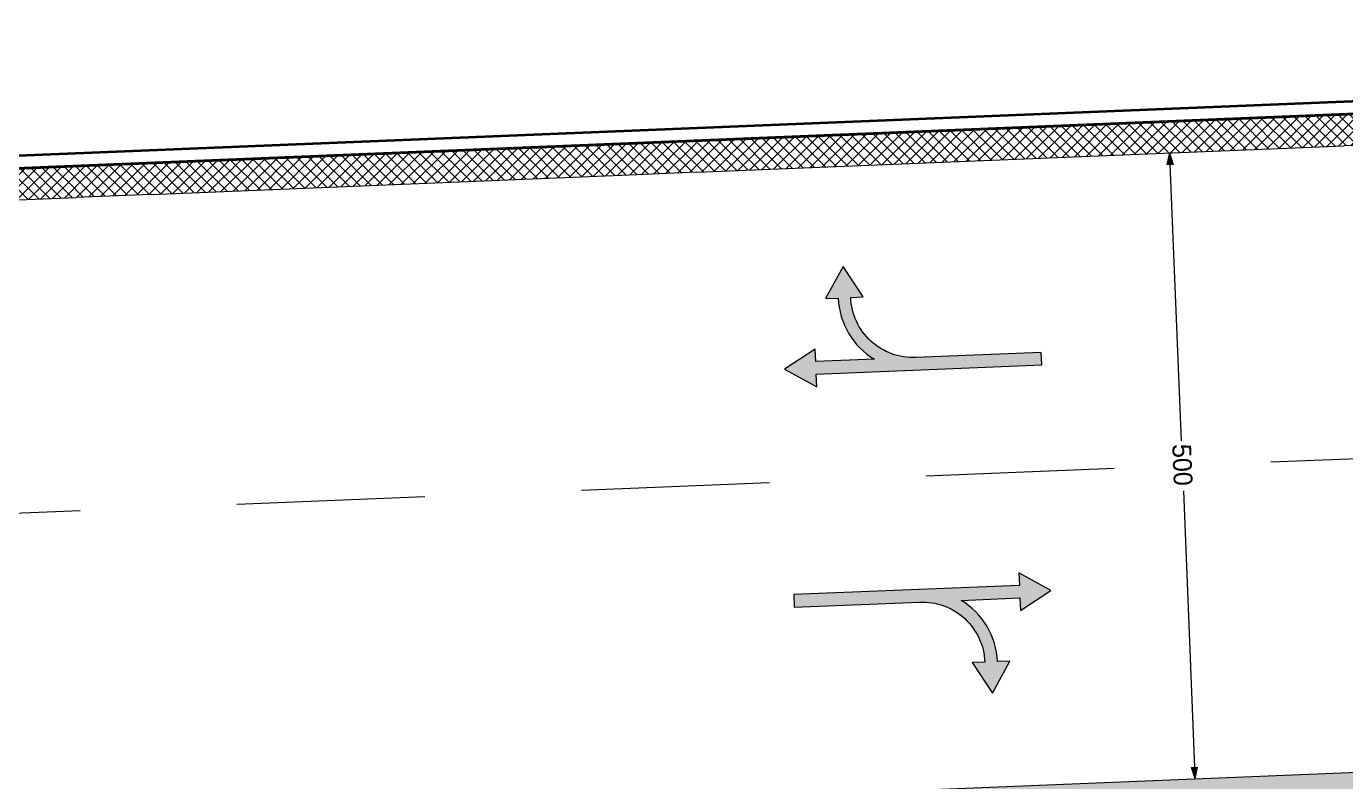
# Model space of a CAD drawing. Header units: millimetres. Extents: x 635850 to 824661, y -5878409 to -5774454.
# Drawn here: x 723690 to 734208, y -5835518 to -5829493 of the extents above; entities that cross this region are included whole.
import ezdxf

# ---------------------------------------------------------------- set-up
doc = ezdxf.new("R2010")
doc.units = ezdxf.units.MM
doc.header["$MEASUREMENT"] = 0
doc.linetypes.add('A - Long Dashed', pattern=[2750, 1500, -1250])
for name, color, linetype in [('A - Ndertesa 5 -  Dimensionimi Bazik', 7, 'Continuous'), ('A - Ndertesa 5 - Muret', 7, 'Continuous'), ('A - Ndertesa 5 - Pllaka meskatitt', 7, 'Continuous'), ('A - Ndertesa 5 - Shtyllat bodrum', 7, 'Continuous')]:
    doc.layers.add(name, color=color, linetype=linetype)
for name, color, linetype, lineweight, true_color in [('A - Ndertesa 5 -  Dimensionimi Bazik_Pen_No__102', 7, 'Continuous', 13, 0xcccccc), ('A - Ndertesa 5 -  Dimensionimi Bazik_Pen_No__82', 7, 'Continuous', 20, 0xaaaaaa), ('A - Ndertesa 5 - Drawing & Figure_Pen_No__102', 7, 'Continuous', 13, 0xcccccc), ('A - Ndertesa 5 - Drawing & Figure_Pen_No__241', 7, 'Continuous', 13, 0xe8e8e8), ('A - Ndertesa 5 - Drawing & Figure_Pen_No__249', 7, 'Continuous', 13, 0xe8e8e8), ('A - Ndertesa 5 - Drawing & Figure_Pen_No__82', 7, 'Continuous', 20, 0xaaaaaa)]:
    doc.layers.add(name, color=color, linetype=linetype, lineweight=lineweight, true_color=true_color)
for name, color, linetype, lineweight in [('A - Ndertesa 5 - Drawing & Figure_Pen_No__1', 7, 'Continuous', 13), ('A - Ndertesa 5 - Drawing & Figure_Pen_No__7', 7, 'Continuous', 35), ('A - Ndertesa 5 - Muret_Pen_No__101', 252, 'Continuous', 13), ('A - Ndertesa 5 - Pllaka meskatitt_Pen_No__22', 8, 'Continuous', 35), ('A - Ndertesa 5 - Shtyllat bodrum_Pen_No__1', 7, 'Continuous', 13), ('A - Ndertesa 5 - Shtyllat bodrum_Pen_No__101', 252, 'Continuous', 13)]:
    doc.layers.add(name, color=color, linetype=linetype, lineweight=lineweight)
doc.styles.add('GENERATED_STYLE_1', font='GOTHIC.TTF')
doc.dimstyles.new('GENERATED_STYLE__1', dxfattribs={"dimtxt": 150, "dimasz": 91.78744, "dimexe": 0.18, "dimexo": 0.0625, "dimgap": 0, "dimtad": 0, "dimdec": 0, "dimlfac": 0.1, "dimzin": 0, "dimdsep": 46, "dimtxsty": 'GENERATED_STYLE_1', "dimblk": 'ARROWHEAD_5', "dimblk1": 'ARROWHEAD_5', "dimblk2": 'ARROWHEAD_5', "dimcen": 0.09, "dimse1": 1, "dimse2": 1, "dimclrd": 256, "dimclre": 256, "dimclrt": 256, "dimadec": 0, "dimazin": 0, "dimtfac": 1, "dimtdec": 4, "dimtmove": 0, "dimatfit": 3, "dimfxl": 0, "dimtolj": 1, "dimtzin": 0, "dimarcsym": 0})
pattern_1 = [(45, (664183.82, -5827429.525), (-45.96194, 45.96194), []), (135, (664183.82, -5827429.525), (45.96194, 45.96194), [])]

# ---------------------------------------------------------------- blocks, each defined once
blk = doc.blocks.new('Slab_2', base_point=(748940, -5829593))
at = {"layer": 'A - Ndertesa 5 - Pllaka meskatitt_Pen_No__22', "color": 8, "linetype": 'Continuous', "lineweight": 35, "flags": 128}
blk.add_lwpolyline([(748940, -5829593), (713640, -5831033), (713640, -5859821), (748940, -5859821)], close=True, dxfattribs=at)
blk = doc.blocks.new('Wall_174', base_point=(748940, -5829593))
at = {"layer": 'A - Ndertesa 5 - Muret_Pen_No__101', "linetype": 'Continuous', "lineweight": 13}
h = blk.add_hatch(dxfattribs=at)
h.set_pattern_fill('Concrete_Block', color=252, style=0, pattern_type=2)
h.set_pattern_definition(pattern_1)
h.paths.add_polyline_path([(729025, -5830405), (729035, -5830655), (734196, -5830445), (734185, -5830195)])
h = blk.add_hatch(dxfattribs=at)
h.set_pattern_fill('Concrete_Block', color=252, style=0, pattern_type=2)
h.set_pattern_definition(pattern_1)
h.paths.add_polyline_path([(724675, -5830583), (724685, -5830833), (728436, -5830680), (728425, -5830430)])
h = blk.add_hatch(dxfattribs=at)
h.set_pattern_fill('Concrete_Block', color=252, style=0, pattern_type=2)
h.set_pattern_definition(pattern_1)
h.paths.add_polyline_path([(718829, -5830821), (718839, -5831071), (724086, -5830857), (724075, -5830607)])
at = {"layer": 'A - Ndertesa 5 - Muret_Pen_No__101', "color": 252, "linetype": 'Continuous', "lineweight": 13, "flags": 128}
for points in [[(734185, -5830195), (729025, -5830405)], [(728425, -5830430), (724675, -5830583)], [(729035, -5830655), (734196, -5830445)], [(724075, -5830607), (718829, -5830821)], [(724685, -5830833), (728436, -5830680)], [(718839, -5831071), (724086, -5830857)]]:
    blk.add_lwpolyline(points, dxfattribs=at)
blk = doc.blocks.new('Column_186', base_point=(724380, -5830720))
at = {"layer": 'A - Ndertesa 5 - Shtyllat bodrum_Pen_No__101', "linetype": 'Continuous', "lineweight": 13}
h = blk.add_hatch(dxfattribs=at)
h.set_pattern_fill('Concrete_Block', color=252, style=0, pattern_type=2)
h.set_pattern_definition(pattern_1)
h.paths.add_polyline_path([(724675, -5830583), (724075, -5830607), (724086, -5830857), (724685, -5830833)])
at = {"layer": 'A - Ndertesa 5 - Shtyllat bodrum_Pen_No__1', "color": 7, "linetype": 'Continuous', "lineweight": 13, "flags": 128}
for points in [[(724675, -5830583), (724075, -5830607)], [(724086, -5830857), (724685, -5830833)]]:
    blk.add_lwpolyline(points, dxfattribs=at)
blk = doc.blocks.new('Column_187', base_point=(728730, -5830543))
at = {"layer": 'A - Ndertesa 5 - Shtyllat bodrum_Pen_No__101', "linetype": 'Continuous', "lineweight": 13}
h = blk.add_hatch(dxfattribs=at)
h.set_pattern_fill('Concrete_Block', color=252, style=0, pattern_type=2)
h.set_pattern_definition(pattern_1)
h.paths.add_polyline_path([(729025, -5830405), (728425, -5830430), (728436, -5830680), (729035, -5830655)])
at = {"layer": 'A - Ndertesa 5 - Shtyllat bodrum_Pen_No__1', "color": 7, "linetype": 'Continuous', "lineweight": 13, "flags": 128}
for points in [[(729025, -5830405), (728425, -5830430)], [(728436, -5830680), (729035, -5830655)]]:
    blk.add_lwpolyline(points, dxfattribs=at)
blk = doc.blocks.new('Column_188', base_point=(734490, -5830308))
at = {"layer": 'A - Ndertesa 5 - Shtyllat bodrum_Pen_No__101', "linetype": 'Continuous', "lineweight": 13}
h = blk.add_hatch(dxfattribs=at)
h.set_pattern_fill('Concrete_Block', color=252, style=0, pattern_type=2)
h.set_pattern_definition(pattern_1)
h.paths.add_polyline_path([(734785, -5830171), (734185, -5830195), (734196, -5830445), (734795, -5830420)])
at = {"layer": 'A - Ndertesa 5 - Shtyllat bodrum_Pen_No__1', "color": 7, "linetype": 'Continuous', "lineweight": 13, "flags": 128}
for points in [[(734785, -5830171), (734185, -5830195)], [(734196, -5830445), (734795, -5830420)]]:
    blk.add_lwpolyline(points, dxfattribs=at)
blk = doc.blocks.new('*D1521', base_point=(664184, -5827430))
at = {"layer": 'A - Ndertesa 5 -  Dimensionimi Bazik_Pen_No__102', "linetype": 'Continuous', "lineweight": 13, "true_color": 0xcccccc}
for points in [[(732804, -5830502), (732782, -5830596), (732832, -5830594)], [(733007, -5835497), (733028, -5835403), (732978, -5835405)]]:
    blk.add_hatch(color=254, dxfattribs=at).paths.add_polyline_path(points)
at = {"layer": 'A - Ndertesa 5 -  Dimensionimi Bazik_Pen_No__102', "color": 254, "linetype": 'Continuous', "lineweight": 13, "true_color": 0xcccccc}
for p, q in [((732804, -5830502), (732782, -5830596)), ((732832, -5830594), (732782, -5830596)), ((732804, -5830502), (732832, -5830594)), ((732807, -5830595), (732897, -5832800)), ((732914, -5833199), (733003, -5835404)), ((732978, -5835405), (733028, -5835403)), ((733007, -5835497), (732978, -5835405)), ((733007, -5835497), (733028, -5835403))]:
    blk.add_line(p, q, dxfattribs=at)
at = {"layer": 'A - Ndertesa 5 -  Dimensionimi Bazik_Pen_No__82', "color": 253, "lineweight": 20, "true_color": 0xaaaaaa, "insert": (732823, -5832827), "char_height": 150, "attachment_point": 7, "rotation": 272.3354, "style": 'GENERATED_STYLE_1'}
blk.add_mtext('\\A1;{\\pql;\\fCentury Gothic|b0|i0|c0|p34;500}', dxfattribs=at)
blk = doc.blocks.new('ARROWHEAD_5')
at = {"linetype": 'Continuous', "lineweight": 0}
blk.add_hatch(color=0, dxfattribs=at).paths.add_polyline_path([(-1, 0.2679), (0, 0), (-1, -0.2679)])
at = {"color": 0, "linetype": 'Continuous', "lineweight": 0}
blk.add_line((0, 0), (-1, 0), dxfattribs=at)

msp = doc.modelspace()

# ---------------------------------------------------------------- hatches: boundary and pattern name
at = {"layer": 'A - Ndertesa 5 - Drawing & Figure_Pen_No__1', "linetype": 'Continuous', "lineweight": 0, "true_color": 0xffffff}
for points in [[(730782.1, -5832135.2, -0.4142136), (730262.1, -5831656), (730362.1, -5831652), (730202, -5831408.3), (730062.3, -5831664.2), (730162.2, -5831660.1, 0.2513807), (730450.7, -5832148.8), (729982.8, -5832167.8), (729978.7, -5832067.9), (729735, -5832228), (729990.9, -5832367.7), (729986.8, -5832267.8), (731785.3, -5832194.4), (731781.3, -5832094.5)], [(730811.6, -5834085.7, -0.4142136), (731331.6, -5834564.9), (731231.6, -5834569), (731391.7, -5834812.6), (731531.4, -5834556.7), (731431.5, -5834560.8, 0.2513807), (731143, -5834072.2), (731610.9, -5834053.1), (731615, -5834153), (731858.7, -5833992.9), (731602.8, -5833853.2), (731606.9, -5833953.1), (729808.4, -5834026.5), (729812.4, -5834126.4)]]:
    msp.add_hatch(color=7, dxfattribs=at).paths.add_polyline_path(points)
at = {"layer": 'A - Ndertesa 5 - Drawing & Figure_Pen_No__241', "linetype": 'Continuous', "lineweight": 0, "true_color": 0xf9f9f9}
msp.add_hatch(color=7, dxfattribs=at).paths.add_polyline_path([(724079.7, -5836437.5), (724079.7, -5847319.8), (733989.8, -5847319.8), (733989.8, -5846519.8), (733989.8, -5844469.7), (734219.8, -5844469.7), (734219.8, -5842569.7), (736169.8, -5842569.7), (736169.8, -5841219.7), (738119.8, -5841219.7), (738119.8, -5837119.7), (741119.8, -5837119.7), (741119.8, -5844469.7), (741299.8, -5844469.7), (741299.8, -5847319.8), (748939.8, -5847319.8), (748939.8, -5834869.9), (748392.9, -5834869.9), (724655.2, -5835838, 0.4023248)])

# ---------------------------------------------------------------- linework, layer by layer
at = {"layer": 'A - Ndertesa 5 - Drawing & Figure_Pen_No__102', "color": 254, "linetype": 'Continuous', "lineweight": 13, "true_color": 0xcccccc, "flags": 128}
for points in [[(730782.1, -5832135.2, -0.4142136), (730262.1, -5831656), (730362.1, -5831652), (730202, -5831408.3), (730062.3, -5831664.2), (730162.2, -5831660.1, 0.2513807), (730450.7, -5832148.8), (729982.8, -5832167.8), (729978.7, -5832067.9), (729735, -5832228), (729990.9, -5832367.7), (729986.8, -5832267.8), (731785.3, -5832194.4), (731781.3, -5832094.5)], [(730811.6, -5834085.7, -0.4142136), (731331.6, -5834564.9), (731231.6, -5834569), (731391.7, -5834812.6), (731531.4, -5834556.7), (731431.5, -5834560.8, 0.2513807), (731143, -5834072.2), (731610.9, -5834053.1), (731615, -5834153), (731858.7, -5833992.9), (731602.8, -5833853.2), (731606.9, -5833953.1), (729808.4, -5834026.5), (729812.4, -5834126.4)]]:
    msp.add_lwpolyline(points, format="xyb", close=True, dxfattribs=at)
at = {"layer": 'A - Ndertesa 5 - Drawing & Figure_Pen_No__249', "color": 254, "linetype": 'A - Long Dashed', "lineweight": 13, "true_color": 0xe8e8e8, "flags": 128}
msp.add_lwpolyline([(748849.9, -5832369.9), (748341.9, -5832369.9), (715563, -5833706.7)], dxfattribs=at)
at = {"layer": 'A - Ndertesa 5 - Drawing & Figure_Pen_No__7', "color": 7, "linetype": 'Continuous', "lineweight": 35, "flags": 128}
msp.add_lwpolyline([(713639.8, -5859920.7), (748939.8, -5859920.7), (748939.8, -5829493.1), (713639.8, -5830932.8)], close=True, dxfattribs=at)
at = {"layer": 'A - Ndertesa 5 - Drawing & Figure_Pen_No__7', "color": 7, "linetype": 'Continuous', "lineweight": 35}
msp.add_lwpolyline([(713639.8, -5859820.7), (713639.8, -5831032.9), (748939.8, -5829593.2), (748939.8, -5859820.7)], close=True, dxfattribs=at)
at = {"layer": 'A - Ndertesa 5 - Drawing & Figure_Pen_No__82', "color": 253, "linetype": 'Continuous', "lineweight": 20, "true_color": 0xaaaaaa, "flags": 128}
msp.add_lwpolyline([(748939.8, -5834869.9), (748392.9, -5834869.9), (724655.2, -5835838, 0.4023248), (724079.7, -5836437.5), (724079.7, -5847319.8), (748540, -5847319.8)], format="xyb", dxfattribs=at)

# ---------------------------------------------------------------- block references
at = {"layer": 'A - Ndertesa 5 - Muret', "color": 252, "lineweight": 13}
msp.add_blockref('Wall_174', (748939.8, -5829593.2), dxfattribs=at)
at = {"layer": 'A - Ndertesa 5 - Pllaka meskatitt', "color": 8, "linetype": 'Continuous', "lineweight": 35}
msp.add_blockref('Slab_2', (748939.8, -5829593.2), dxfattribs=at)
at = {"layer": 'A - Ndertesa 5 - Shtyllat bodrum', "color": 7, "lineweight": 13}
for name, p in [('Column_188', (734490.3, -5830307.6)), ('Column_187', (728730.3, -5830542.5)), ('Column_186', (724380.2, -5830719.9))]:
    msp.add_blockref(name, p, dxfattribs=at)

# ---------------------------------------------------------------- dimensions: what is measured, and where the dimension line sits
at = {"layer": 'A - Ndertesa 5 -  Dimensionimi Bazik', "color": 254, "linetype": 'Continuous', "lineweight": 13, "true_color": 0xcccccc}
dim = msp.add_linear_dim(base=(733007.3, -5835497.4), p1=(732803.5, -5830501.5), p2=(733007.3, -5835497.4), angle=272.33543, dimstyle='GENERATED_STYLE__1', dxfattribs=at)
dim.commit()
dim.dimension.update_dxf_attribs({"geometry": '*D1521', "text_midpoint": (732905.2, -5832995.2), "dimtype": 160, "text_rotation": 272.33543})

doc.saveas('drawing.dxf')
